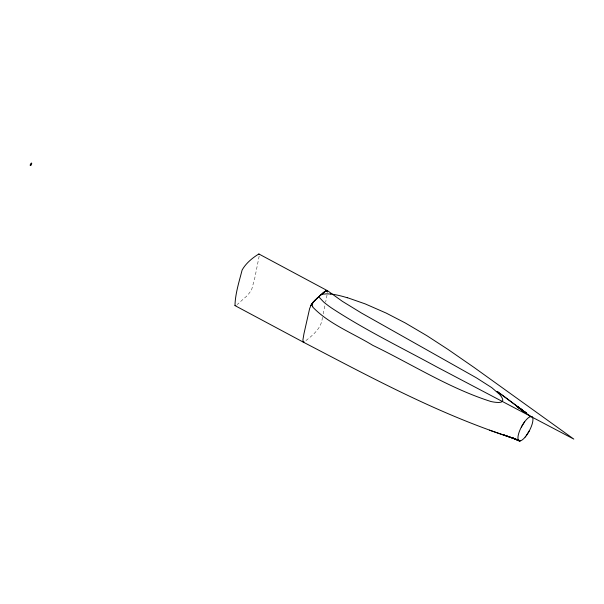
<?xml version="1.0" encoding="UTF-8"?>
<svg xmlns="http://www.w3.org/2000/svg" width="604" height="604" viewBox="0 0 604 604"><rect width="100%" height="100%" fill="white"/><g stroke="black" fill="none" stroke-linecap="round" stroke-linejoin="round"><path stroke-width="0.45" stroke-dasharray="3.02 2.27" d="M327.36 292.623L327.413 292.064M259.161 256.141L254.926 277.432L251.543 290.056L247.542 295.364L237.206 304.544M327.021 295.024L325.669 302.076M324.869 305.926L323.132 313.906M322.355 317.319C321.766 328.304 312.819 335.16 304.914 341.381"/><path stroke-width="0.91" d="M316.398 298.904L311.732 303.857L309.663 308.448L303.948 333.778L302.914 339.924L303.193 342.083C368.44 376.058 433.634 411.407 503.54 435.016L489.459 430.176M310.743 305.533L312.91 302.4L317.138 298.217M521.343 427.058L524.702 421.69M529.542 430.441L526.182 435.816M312.925 302.544L315.492 299.765M317.183 298.172L317.968 297.455M316.76 298.572L318.806 296.7M318.534 296.949L320.747 294.971M319.161 296.383L319.863 295.749M320.392 295.281L325.367 291.166L327.24 290.592L258.882 253.982C252.487 257.81 245.836 263.329 242.113 270.048C239.154 281.615 235.22 293.831 234.986 305.601L303.193 342.083L304.129 341.872M320.996 294.752L321.622 294.201M321.728 294.11L322.423 293.514M322.672 293.302L325.949 290.894M322.913 293.099L323.336 292.744M323.382 292.706L324.25 292.011M324.167 292.079L327.089 290.464M235.922 305.397L234.986 305.601M530.274 416.707L531.278 416.564M520.572 440.807L504.061 435.008L519.969 440.935L512.841 438.142L519.38 440.905M326.651 290.645L326.47 290.69A9.12 5.232 81.4 0 0 325.926 290.788M531.497 416.601L532.381 417.19M347.323 297.659L365.216 303.903L386.22 313.099L405.231 322.936L426.862 335.681L447.904 349.354L474.08 367.451L573.8 439.093L436.488 366.779C401.313 347.572 365.088 330.011 331.536 307.987A124.937 88.403 48.2 0 1 328.757 306.024L325.329 303.404A35.485 25.111 48.2 0 1 323.563 301.887L319.901 298.051A3.201 2.265 48.2 0 1 319.508 297.093L319.539 295.9L320.701 294.948A18.06 12.775 48.2 0 1 323.117 294.148L326.651 293.854A52.518 37.161 48.2 0 1 330.682 294.08M516.375 439.508L512.864 438.149M512.811 438.126L516.329 439.493M513.257 438.24L519.666 440.943M327.602 290.751L342.34 301.313L361.562 313.091L476.292 377.764L491.724 387.625L499.312 394.133A33.016 20.687 11.7 0 1 500.497 395.529A24.726 15.493 11.7 0 1 501.879 397.53L502.437 398.7A10.827 6.78 11.8 0 1 502.619 399.236L502.747 400.158A3.994 2.499 11.8 0 1 500.588 402.256L499.712 402.385A8.599 5.383 11.8 0 1 499.04 402.438A10.804 6.765 11.8 0 1 498.24 402.453L496.45 402.37A24.719 15.47 11.8 0 1 493.294 401.97A32.994 20.649 11.8 0 1 491.022 401.539C449.399 388.342 411.973 364.25 372.827 345.367C352.872 333.166 328.493 323.812 312.517 306.809M516.201 439.44L519.093 440.807L518.534 440.361M530.908 416.564L516.767 406.424L525.14 412.691M497.16 391.437L517.401 406.462M497.13 391.415L505.231 397.266M258.882 253.982L259.176 254.458M505.359 397.387L525.895 412.864M517.53 406.537L525.752 412.789M330.66 293.959A107.618 76.149 48.2 0 1 347.323 297.78M312.646 303.382A9.12 5.844 -89 0 1 313.046 302.755M312.147 304.816A3.941 2.846 81.6 0 1 312.517 303.616M312.789 306.613A3.609 3.209 55.7 0 1 312.072 304.786M326.772 290.985A3.941 1.903 54.9 0 1 327.632 291.362M512.985 438.194L503.426 434.971L513.007 438.202M525.986 412.932L517.741 406.764L525.941 412.894M525.85 412.842L517.666 406.666L525.85 412.842M525.148 437.107A13.628 4.417 -61.9 0 0 532.086 416.881A13.628 4.417 -61.9 0 0 519.085 432.268A13.628 4.417 -61.9 0 0 525.148 437.107M30.925 165.111A1.359 0.438 -61.9 0 0 31.619 163.088A1.359 0.438 -61.9 0 0 30.313 164.628A1.359 0.438 -61.9 0 0 30.925 165.111"/></g></svg>
